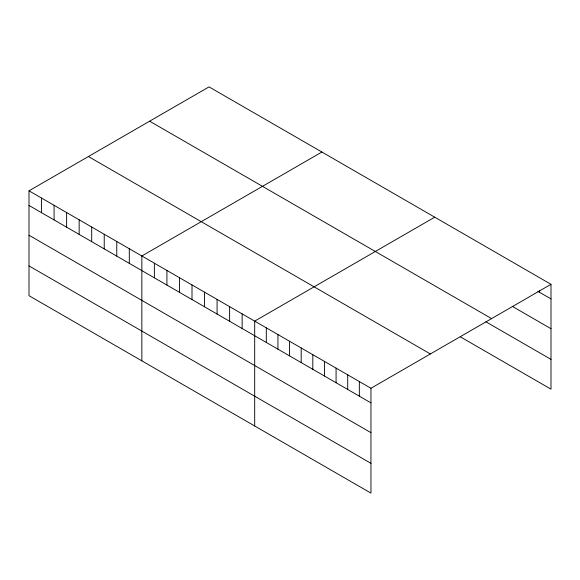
<?xml version="1.0" encoding="UTF-8"?>
<svg xmlns="http://www.w3.org/2000/svg" width="580" height="580" viewBox="0 0 580 580"><rect width="100%" height="100%" fill="white"/><g stroke="black" fill="none" stroke-linecap="round" stroke-linejoin="round"><path stroke-width="0.87" d="M29 190.827L370.954 388.259L370.954 493.116L29 295.691L29 190.827L209.046 86.884L551 284.309L551 389.173L460.317 336.813M321.893 152.032L141.846 255.983L141.846 360.84M434.732 217.181L254.692 321.132L254.692 425.995M370.954 388.259L551 284.309M537.827 291.32L551 298.932M512.241 306.334L551 328.708M149.633 121.184L491.586 318.608M485.895 321.798L551 359.39M88.414 156.528L430.367 353.952M29 205.45L370.954 402.875M29 235.233L370.954 432.658M29 265.915L370.954 463.34M539.371 290.5L539.371 292.219M359.332 381.546L359.332 396.169M347.703 374.832L347.703 389.455M336.074 368.119L336.074 382.742M324.452 361.405L324.452 376.028M312.823 354.692L312.823 369.315M301.194 347.978L301.194 362.601M289.572 341.265L289.572 355.888M277.943 334.558L277.943 349.182M266.314 327.845L266.314 342.468M242.15 313.889L242.15 328.512M229.615 306.653L229.615 321.276M217.072 299.411L217.072 314.034M204.537 292.175L204.537 306.798M192.002 284.939L192.002 299.555M179.459 277.697L179.459 292.32M166.924 270.461L166.924 285.077M154.381 263.219L154.381 277.842M129.304 248.74L129.304 263.363M116.769 241.505L116.769 256.128M104.233 234.262L104.233 248.885M91.691 227.026L91.691 241.65M79.156 219.784L79.156 234.407M66.613 212.548L66.613 227.171M54.078 205.305L54.078 219.929M41.535 198.07L41.535 212.693"/></g></svg>
